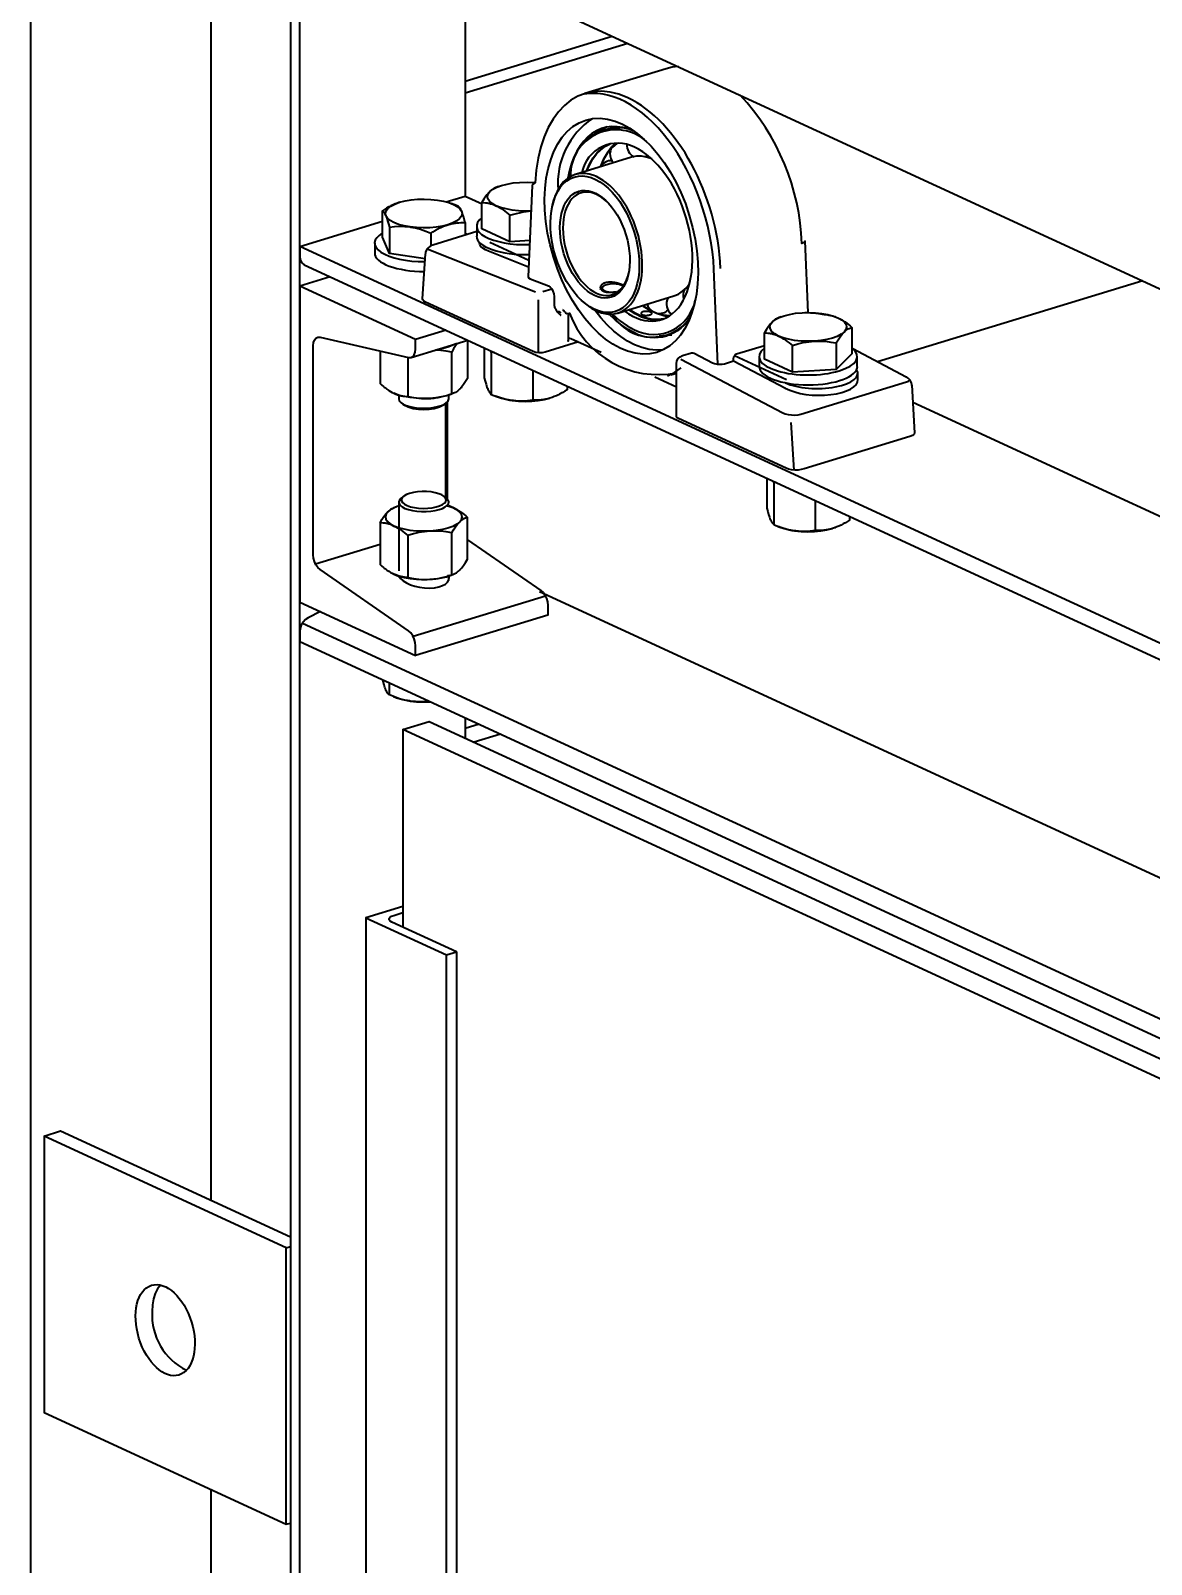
# Model space of a CAD drawing. Header units: millimetres. Extents: x -8400 to 8400, y -5940 to 5940.
# Drawn here: x 3358.5 to 3579.7, y 2320.7 to 2623.4 of the extents above; entities that cross this region are included whole.
import ezdxf

# ---------------------------------------------------------------- set-up
doc = ezdxf.new("R2010")
doc.units = ezdxf.units.MM
doc.layers.add('粗实线层', color=7, linetype='Continuous', lineweight=35)

msp = doc.modelspace()

# ---------------------------------------------------------------- linework, layer by layer
at = {"layer": '粗实线层', "linetype": 'Continuous', "lineweight": 35}
for points in [[(3358.493, 1285.787), (3358.493, 4866.968), (3391.124, 4876.938), (3444.236, 4852.438), (3440.497, 4851.295), (3444.236, 4852.438), (5462.492, 3921.43), (5515.604, 3896.93), (5482.974, 3886.961)], [(3444.236, 2019.891), (3444.236, 1271.256), (3411.605, 1261.286), (3411.605, 4842.468), (3410.313, 4843.064), (3409.946, 4843.293), (3409.764, 4843.552), (3409.781, 4843.819), (3409.997, 4844.074), (3410.394, 4844.296), (3432.959, 4853.718), (3433.439, 4854.012), (3433.607, 4854.352)], [(3409.747, 4843.663), (3409.747, 1262.481), (3409.893, 1262.163), (3410.313, 1261.883), (3411.605, 1261.286)], [(3394.038, 2803.439), (3394.038, 2392.611)], [(3442.557, 2636.556), (3902.669, 2424.31)], [(3444.236, 2635.798), (3444.236, 2590.81)], [(3444.237, 2613.507), (3473.286, 2622.382)], [(3444.237, 2611.167), (3476.345, 2620.977)], [(3444.241, 2611.168), (3476.336, 2620.974)], [(3483.954, 2615.939), (3467.899, 2611.034)], [(3486.336, 2616.361), (3485.127, 2616.22), (3483.954, 2615.939)], [(3472.237, 2604.459), (3470.235, 2603.343)], [(3468.189, 2595.725), (3468.776, 2597.116), (3469.485, 2598.346), (3470.307, 2599.399), (3471.232, 2600.261), (3472.249, 2600.922)], [(3468.289, 2595.755), (3468.827, 2597.018), (3469.466, 2598.147), (3470.201, 2599.128), (3471.023, 2599.953), (3471.925, 2600.613), (3472.896, 2601.101)], [(3474.284, 2601.245), (3473.254, 2600.393), (3472.34, 2599.317), (3471.555, 2598.032), (3470.909, 2596.555)], [(3477.107, 2598.45), (3466.002, 2595.057)], [(3473.127, 2600.429), (3472.248, 2599.267), (3471.507, 2597.962), (3470.967, 2596.713)], [(3481.07, 2598.124), (3480.041, 2598.475), (3479.029, 2598.648), (3478.047, 2598.639), (3477.106, 2598.45)], [(3450.305, 2592.493), (3449.908, 2592.306), (3449.714, 2592.187), (3449.518, 2592.047), (3449.32, 2591.885), (3449.122, 2591.7), (3449.073, 2591.651), (3449.023, 2591.6), (3448.998, 2591.574), (3448.973, 2591.547), (3448.948, 2591.521), (3448.923, 2591.494), (3448.824, 2591.383), (3448.726, 2591.267), (3448.53, 2591.02), (3448.335, 2590.755), (3447.948, 2590.176), (3447.565, 2589.54)], [(3457.402, 2587.881), (3456.085, 2587.845), (3454.772, 2587.896), (3453.502, 2588.031), (3452.314, 2588.248), (3451.244, 2588.538), (3450.325, 2588.893), (3449.584, 2589.304), (3449.044, 2589.756), (3448.722, 2590.236), (3448.627, 2590.731), (3448.761, 2591.224), (3449.122, 2591.7), (3449.698, 2592.146), (3450.471, 2592.548), (3451.419, 2592.893), (3452.511, 2593.171), (3453.715, 2593.374), (3454.995, 2593.495), (3456.553, 2593.528), (3458.096, 2593.44)], [(3450.802, 2592.682), (3450.305, 2592.493)], [(3458.094, 2593.388), (3457.642, 2593.165), (3457.473, 2592.875), (3456.689, 2574.848), (3456.783, 2574.651), (3457.069, 2574.482), (3460.688, 2573.052), (3461.028, 2572.837), (3461.337, 2572.481), (3461.584, 2572.02), (3461.743, 2571.503), (3461.798, 2570.982), (3461.798, 2569.596), (3461.8, 2569.496), (3461.806, 2569.398), (3461.816, 2569.301), (3461.83, 2569.207), (3461.846, 2569.114), (3461.866, 2569.023), (3461.878, 2568.978), (3461.89, 2568.934), (3461.903, 2568.89), (3461.916, 2568.847), (3461.979, 2568.679), (3462.05, 2568.52), (3462.131, 2568.371), (3462.22, 2568.229), (3462.268, 2568.161), (3462.317, 2568.094), (3462.367, 2568.029), (3462.419, 2567.966), (3462.526, 2567.844), (3462.637, 2567.727), (3462.751, 2567.615), (3462.867, 2567.506), (3462.926, 2567.452), (3462.985, 2567.399), (3463.014, 2567.373), (3463.044, 2567.346), (3463.059, 2567.333), (3463.074, 2567.32), (3463.089, 2567.307), (3463.103, 2567.293)], [(3431.296, 2589.557), (3430.867, 2589.415), (3430.44, 2589.253), (3430.013, 2589.07), (3429.588, 2588.868), (3429.376, 2588.759), (3429.164, 2588.647), (3429.058, 2588.589), (3428.952, 2588.53), (3428.846, 2588.47), (3428.741, 2588.41), (3428.321, 2588.158), (3427.905, 2587.894)], [(3444.248, 2585.557), (3444.077, 2586.216), (3443.904, 2586.817), (3443.817, 2587.092), (3443.73, 2587.349), (3443.642, 2587.587), (3443.553, 2587.804), (3443.649, 2587.31), (3443.514, 2586.817), (3443.153, 2586.34), (3442.577, 2585.894), (3441.804, 2585.493), (3440.857, 2585.147), (3439.764, 2584.869), (3438.56, 2584.667), (3437.28, 2584.546), (3435.963, 2584.51), (3434.65, 2584.56), (3433.38, 2584.696), (3432.193, 2584.912), (3431.122, 2585.202), (3430.203, 2585.558), (3429.463, 2585.968), (3428.923, 2586.42), (3428.6, 2586.901), (3428.505, 2587.395), (3428.639, 2587.888), (3429, 2588.365), (3429.576, 2588.811), (3430.349, 2589.212), (3431.296, 2589.557), (3432.389, 2589.835), (3433.594, 2590.038), (3434.874, 2590.159), (3436.19, 2590.195), (3437.503, 2590.144), (3438.773, 2590.009), (3439.961, 2589.793), (3441.031, 2589.503), (3441.95, 2589.147), (3442.691, 2588.737), (3443.231, 2588.285), (3443.553, 2587.804), (3443.531, 2587.855), (3443.509, 2587.904), (3443.498, 2587.929), (3443.487, 2587.953), (3443.476, 2587.977), (3443.465, 2588), (3443.421, 2588.089), (3443.377, 2588.173), (3443.289, 2588.324), (3443.202, 2588.454), (3443.029, 2588.659), (3442.859, 2588.798), (3442.012, 2589.141)], [(3430.68, 2589.347), (3430.648, 2589.334)], [(3440.497, 2589.661), (3444.236, 2590.803), (3447.579, 2589.261)], [(3442.013, 2589.141), (3441.473, 2589.347)], [(3453.085, 2581.771), (3447.565, 2584.318), (3447.565, 2589.54), (3447.903, 2589.52), (3448.245, 2589.486), (3448.331, 2589.475), (3448.418, 2589.463), (3448.503, 2589.449), (3448.589, 2589.435), (3448.762, 2589.404), (3448.935, 2589.367), (3449.281, 2589.28), (3449.627, 2589.172), (3449.976, 2589.044), (3450.325, 2588.893), (3450.675, 2588.721), (3451.027, 2588.526), (3451.071, 2588.5), (3451.115, 2588.474), (3451.159, 2588.447), (3451.203, 2588.421), (3451.291, 2588.366), (3451.378, 2588.31), (3451.552, 2588.196), (3451.726, 2588.077), (3452.07, 2587.827), (3452.411, 2587.562), (3452.749, 2587.284), (3453.085, 2586.994)], [(3461.513, 2589.087), (3461.442, 2588.76)], [(3472.299, 2589.64), (3471.254, 2590.503), (3470.182, 2591.126)], [(5429.862, 1647.928), (5429.862, 1649.826), (3411.605, 2580.833), (3427.906, 2585.814)], [(3436.346, 2578.423), (3429.295, 2579.431), (3427.905, 2582.672), (3427.905, 2587.894), (3428.077, 2587.755), (3428.249, 2587.55), (3428.336, 2587.42), (3428.424, 2587.269), (3428.511, 2587.096), (3428.6, 2586.901), (3428.622, 2586.849), (3428.644, 2586.795), (3428.656, 2586.767), (3428.667, 2586.74), (3428.678, 2586.711), (3428.688, 2586.683), (3428.733, 2586.566), (3428.777, 2586.445), (3428.864, 2586.187), (3428.951, 2585.912), (3429.124, 2585.311), (3429.295, 2584.653), (3429.295, 2579.431)], [(3429.295, 2584.653), (3430.301, 2584.769), (3431.316, 2584.822), (3431.828, 2584.821), (3432.342, 2584.801), (3432.86, 2584.759), (3433.38, 2584.696), (3433.511, 2584.676), (3433.641, 2584.656), (3433.706, 2584.645), (3433.771, 2584.634), (3433.836, 2584.622), (3433.901, 2584.61), (3434.161, 2584.559), (3434.42, 2584.504), (3434.935, 2584.377), (3435.446, 2584.231), (3436.461, 2583.887), (3437.466, 2583.484), (3437.881, 2583.748), (3438.301, 2584), (3438.407, 2584.061), (3438.513, 2584.12), (3438.619, 2584.179), (3438.724, 2584.237), (3438.936, 2584.349), (3439.148, 2584.457), (3439.574, 2584.66), (3440, 2584.843), (3440.427, 2585.006), (3440.857, 2585.147), (3441.287, 2585.268), (3441.72, 2585.368), (3441.774, 2585.378), (3441.828, 2585.389), (3441.882, 2585.399), (3441.936, 2585.409), (3442.043, 2585.428), (3442.151, 2585.446), (3442.365, 2585.477), (3442.577, 2585.503), (3443, 2585.541), (3443.42, 2585.561), (3443.835, 2585.566), (3444.248, 2585.557), (3444.248, 2583.072)], [(3457, 2582.008), (3453.085, 2581.771), (3453.085, 2586.994), (3454.148, 2587.318), (3455.221, 2587.581), (3455.761, 2587.686), (3456.305, 2587.772), (3457.255, 2587.872)], [(3446.522, 2583.767), (3437.902, 2581.134), (3437.569, 2581.012), (3437.265, 2580.84), (3436.969, 2580.601), (3436.716, 2580.305), (3436.553, 2580.027), (3436.455, 2579.723), (3436.439, 2579.583), (3436.438, 2579.439)], [(3437.466, 2583.484), (3437.466, 2580.933)], [(3444.237, 2583.456), (3444.447, 2583.326), (3444.643, 2583.193)], [(3446.522, 2584.839), (3446.522, 2582.889)], [(3411.605, 2580.833), (3411.605, 2578.936), (3411.713, 2578.203), (3412.025, 2577.617), (3412.506, 2577.242), (5429.848, 1646.656)], [(3426.4, 2581.503), (3426.4, 2579.554)], [(3436.774, 2580.384), (3437.071, 2580.236), (3458.121, 2571.917)], [(3456.772, 2576.761), (3448.867, 2579.885), (3448.233, 2580.176), (3447.726, 2580.498), (3447.358, 2580.844), (3447.134, 2581.207), (3447.059, 2581.582), (3447.059, 2581.696)], [(3456.828, 2578.057), (3449.102, 2581.621)], [(3466.639, 2562.011), (3460.036, 2559.994), (3459.456, 2559.879), (3458.802, 2559.855), (3458.175, 2559.928), (3457.669, 2560.085), (3436.43, 2569.882), (3436.11, 2570.072), (3435.917, 2570.283), (3435.86, 2570.506), (3436.406, 2579.402)], [(3417.634, 2574.876), (3411.605, 2573.035)], [(3475.458, 2573.198), (3475.403, 2573.223), (3475.323, 2573.26), (3475.238, 2573.295), (3475.148, 2573.331), (3475.054, 2573.366), (3475.006, 2573.384), (3474.956, 2573.401), (3474.906, 2573.418), (3474.855, 2573.435), (3474.75, 2573.469), (3474.643, 2573.501), (3474.533, 2573.532), (3474.42, 2573.562), (3474.391, 2573.57), (3474.362, 2573.577), (3474.333, 2573.584), (3474.304, 2573.591), (3474.245, 2573.605), (3474.186, 2573.619), (3474.068, 2573.644), (3473.948, 2573.668), (3473.827, 2573.69), (3473.704, 2573.71), (3473.643, 2573.718), (3473.581, 2573.727), (3473.519, 2573.735), (3473.457, 2573.742), (3473.333, 2573.755), (3473.21, 2573.765), (3473.088, 2573.772), (3472.966, 2573.777), (3472.846, 2573.778), (3472.726, 2573.776), (3472.666, 2573.774), (3472.607, 2573.772), (3472.549, 2573.768), (3472.491, 2573.763), (3472.378, 2573.752), (3472.267, 2573.738), (3472.159, 2573.72), (3472.054, 2573.699), (3472.002, 2573.687), (3471.952, 2573.674), (3471.927, 2573.667), (3471.902, 2573.66), (3471.877, 2573.653), (3471.853, 2573.646), (3471.758, 2573.615), (3471.668, 2573.581), (3471.582, 2573.544), (3471.501, 2573.504), (3471.424, 2573.461), (3471.352, 2573.416), (3471.284, 2573.368), (3471.223, 2573.318), (3471.167, 2573.266), (3471.117, 2573.213), (3471.072, 2573.158), (3471.032, 2573.101), (3471.023, 2573.086), (3471.015, 2573.072), (3471.007, 2573.057), (3470.999, 2573.042), (3470.984, 2573.013), (3470.971, 2572.984), (3470.949, 2572.924), (3470.934, 2572.865), (3470.924, 2572.805), (3470.921, 2572.745), (3470.921, 2572.715), (3470.923, 2572.685), (3470.927, 2572.655), (3470.932, 2572.625), (3470.946, 2572.566), (3470.966, 2572.509), (3470.993, 2572.452), (3471.025, 2572.398), (3471.063, 2572.344), (3471.107, 2572.292), (3471.131, 2572.267), (3471.157, 2572.242), (3471.184, 2572.218), (3471.213, 2572.194), (3471.273, 2572.149), (3471.339, 2572.106), (3471.41, 2572.065), (3471.487, 2572.028), (3471.568, 2571.993), (3471.653, 2571.96), (3471.743, 2571.932), (3471.837, 2571.906), (3471.933, 2571.883), (3472.035, 2571.863), (3472.061, 2571.859), (3472.087, 2571.855), (3472.114, 2571.85), (3472.14, 2571.846), (3472.194, 2571.839), (3472.248, 2571.833), (3472.359, 2571.822), (3472.471, 2571.814), (3472.586, 2571.809), (3472.703, 2571.807), (3472.762, 2571.807), (3472.822, 2571.807), (3472.883, 2571.809), (3472.944, 2571.811), (3473.065, 2571.816), (3473.187, 2571.824), (3473.31, 2571.835), (3473.433, 2571.847), (3473.556, 2571.861), (3473.68, 2571.878), (3473.711, 2571.882), (3473.742, 2571.887), (3473.773, 2571.891), (3473.804, 2571.896), (3473.865, 2571.906), (3473.925, 2571.916), (3474.115, 2571.95)], [(3475.423, 2572.976), (3475.296, 2573.063), (3475.141, 2573.144), (3474.658, 2573.309), (3474.067, 2573.413), (3473.421, 2573.447), (3472.777, 2573.408), (3472.192, 2573.299), (3471.719, 2573.13), (3471.399, 2572.916), (3471.261, 2572.677), (3471.318, 2572.433), (3471.564, 2572.206), (3471.978, 2572.016), (3472.522, 2571.881), (3473.149, 2571.812)], [(3474.361, 2567.697), (3485.466, 2571.09), (3486.351, 2571.458), (3487.171, 2572), (3487.914, 2572.709), (3488.57, 2573.575)], [(3494.139, 2557.594), (3493.354, 2576.349)], [(3578.039, 2574.06), (3525.647, 2558.053)], [(3459.579, 2571.935), (3461.341, 2572.474)], [(3467.061, 2570.37), (3467.303, 2570.139)], [(3471.445, 2572.958), (3471.137, 2572.697), (3470.975, 2572.51), (3470.921, 2572.314)], [(3458.731, 2559.859), (3458.731, 2570.308)], [(3462.377, 2568.016), (3462.761, 2568.004), (3463.159, 2567.764)], [(3464.605, 2567.647), (3464.605, 2562.169), (3464.676, 2562.527), (3464.87, 2562.722), (3465.136, 2562.704), (3471.08, 2559.962)], [(3483.356, 2560.446), (3481.984, 2560.376), (3480.574, 2560.52), (3479.137, 2560.877), (3477.687, 2561.444), (3476.313, 2562.169), (3474.95, 2563.072), (3473.61, 2564.146), (3472.304, 2565.38), (3471.042, 2566.765), (3469.835, 2568.29)], [(3482.82, 2566.325), (3481.608, 2566.305), (3480.358, 2566.503), (3479.088, 2566.916), (3477.813, 2567.539), (3476.548, 2568.365)], [(3483.455, 2566.539), (3482.378, 2566.4), (3481.263, 2566.443), (3480.119, 2566.668), (3478.962, 2567.071), (3477.801, 2567.649), (3476.649, 2568.395)], [(3479.27, 2569.196), (3480.63, 2568.333), (3481.999, 2567.706), (3483.359, 2567.325), (3484.688, 2567.195)], [(3479.403, 2569.037), (3480.382, 2568.462), (3482.22, 2567.593), (3484.089, 2567.046)], [(3510.763, 2567.77), (3511.313, 2567.792), (3511.86, 2567.793), (3512.403, 2567.772), (3512.944, 2567.733), (3514.016, 2567.599), (3515.08, 2567.404), (3515.418, 2567.384), (3515.76, 2567.35), (3515.846, 2567.339), (3515.932, 2567.327), (3516.018, 2567.313), (3516.104, 2567.299), (3516.277, 2567.267), (3516.449, 2567.231), (3516.795, 2567.143), (3517.142, 2567.036), (3517.49, 2566.908), (3517.839, 2566.757), (3518.19, 2566.585), (3518.542, 2566.39), (3518.586, 2566.364), (3518.63, 2566.338), (3518.674, 2566.311), (3518.718, 2566.284), (3518.806, 2566.23), (3518.893, 2566.174), (3519.067, 2566.06), (3519.24, 2565.941), (3519.584, 2565.691), (3519.925, 2565.426), (3520.264, 2565.148), (3520.599, 2564.857)], [(3440.472, 2564.341), (3434.444, 2562.5)], [(3506.073, 2566.768), (3505.676, 2566.581), (3505.481, 2566.461), (3505.285, 2566.321), (3505.088, 2566.159), (3504.89, 2565.975), (3504.84, 2565.926), (3504.79, 2565.875), (3504.766, 2565.849), (3504.741, 2565.822), (3504.716, 2565.795), (3504.691, 2565.768), (3504.592, 2565.657), (3504.494, 2565.541), (3504.297, 2565.295), (3504.102, 2565.03), (3503.715, 2564.451), (3503.333, 2563.814)], [(3506.57, 2566.957), (3506.073, 2566.768)], [(3517.387, 2566.948), (3517.362, 2566.957)], [(3517.485, 2561.79), (3517.869, 2562.427), (3518.256, 2563.007), (3518.451, 2563.271), (3518.647, 2563.517), (3518.844, 2563.744), (3519.043, 2563.95), (3519.092, 2563.999), (3519.142, 2564.046), (3519.167, 2564.068), (3519.191, 2564.091), (3519.216, 2564.113), (3519.241, 2564.135), (3519.34, 2564.219), (3519.438, 2564.297), (3519.635, 2564.437), (3519.83, 2564.557), (3520.216, 2564.74), (3520.599, 2564.857), (3520.599, 2559.635), (3517.485, 2556.568)], [(3433.588, 2558.92), (3444.799, 2562.346)], [(3442.403, 2561.613), (3441.695, 2561.27), (3440.857, 2560.971), (3439.907, 2560.724), (3438.868, 2560.533)], [(3444.71, 2562.318), (3444.71, 2554.81), (3444.327, 2554.174), (3443.941, 2553.594), (3443.746, 2553.33), (3443.549, 2553.083), (3443.451, 2552.967), (3443.352, 2552.856), (3443.327, 2552.829), (3443.302, 2552.802), (3443.277, 2552.776), (3443.253, 2552.75), (3443.202, 2552.699), (3443.153, 2552.649), (3442.955, 2552.465), (3442.758, 2552.303), (3442.562, 2552.163), (3442.367, 2552.044), (3441.98, 2551.861), (3441.596, 2551.743)], [(3442.764, 2561.739), (3442.757, 2561.73), (3442.561, 2561.484), (3442.366, 2561.219), (3441.979, 2560.64), (3441.596, 2560.003)], [(3482.537, 2563.225), (3485.073, 2563.426)], [(3497.234, 2558.249), (3497.218, 2558.646), (3497.288, 2559.07), (3497.515, 2559.435), (3497.837, 2559.641), (3503.333, 2561.32)], [(3508.853, 2556.046), (3503.333, 2558.592), (3503.333, 2563.814), (3503.671, 2563.795), (3504.013, 2563.761), (3504.099, 2563.75), (3504.185, 2563.738), (3504.271, 2563.724), (3504.357, 2563.71), (3504.53, 2563.678), (3504.702, 2563.642), (3505.048, 2563.554), (3505.395, 2563.447), (3505.744, 2563.319), (3506.093, 2563.168), (3506.443, 2562.996), (3506.795, 2562.801), (3506.839, 2562.775), (3506.883, 2562.749), (3506.927, 2562.722), (3506.971, 2562.695), (3507.058, 2562.641), (3507.146, 2562.585), (3507.32, 2562.471), (3507.493, 2562.352), (3507.837, 2562.102), (3508.179, 2561.837), (3508.516, 2561.559), (3508.853, 2561.268)], [(3427.443, 2560.206), (3427.443, 2553.767), (3427.782, 2553.475), (3428.123, 2553.194), (3428.209, 2553.125), (3428.295, 2553.058), (3428.382, 2552.992), (3428.467, 2552.927), (3428.64, 2552.799), (3428.812, 2552.677), (3429.159, 2552.445), (3429.506, 2552.232), (3429.854, 2552.039), (3430.203, 2551.867), (3430.554, 2551.716), (3430.905, 2551.587), (3430.949, 2551.572), (3430.994, 2551.558), (3431.038, 2551.544), (3431.081, 2551.53), (3431.169, 2551.504), (3431.256, 2551.479), (3431.431, 2551.433), (3431.604, 2551.392), (3431.948, 2551.324), (3432.289, 2551.274), (3432.627, 2551.24), (3432.963, 2551.221)], [(3432.963, 2558.94), (3432.963, 2551.221), (3434.026, 2551.025), (3435.099, 2550.892), (3435.64, 2550.852), (3436.183, 2550.832), (3436.73, 2550.833), (3437.28, 2550.855), (3437.417, 2550.864), (3437.555, 2550.874), (3437.623, 2550.88), (3437.692, 2550.886), (3437.761, 2550.892), (3437.83, 2550.899), (3438.104, 2550.929), (3438.378, 2550.965), (3438.922, 2551.051), (3439.463, 2551.156), (3440.535, 2551.419), (3441.596, 2551.743), (3441.596, 2560.003), (3440.533, 2560.199), (3439.46, 2560.332), (3438.92, 2560.372), (3438.376, 2560.392), (3438.372, 2560.392)], [(3448.027, 2560.856), (3448.027, 2554.894), (3448.198, 2554.235), (3448.371, 2553.634), (3448.458, 2553.359), (3448.545, 2553.101), (3448.633, 2552.864), (3448.722, 2552.646), (3448.744, 2552.595), (3448.766, 2552.546), (3448.777, 2552.522), (3448.788, 2552.498), (3448.799, 2552.474), (3448.81, 2552.451), (3448.854, 2552.361), (3448.898, 2552.278), (3448.986, 2552.127), (3449.073, 2551.996), (3449.246, 2551.792), (3449.416, 2551.653)], [(3449.416, 2559.913), (3449.328, 2560.262)], [(3449.944, 2559.982), (3449.416, 2559.913), (3449.416, 2551.653), (3450.423, 2551.249), (3451.438, 2550.905), (3451.95, 2550.76), (3452.464, 2550.633), (3452.981, 2550.527), (3453.502, 2550.441), (3454.772, 2550.306), (3456.085, 2550.255), (3457.402, 2550.291), (3458.682, 2550.412), (3459.886, 2550.615), (3460.979, 2550.893)], [(3486.839, 2558.607), (3506.961, 2547.996), (3507.442, 2547.799), (3508.023, 2547.656), (3508.663, 2547.576), (3509.32, 2547.565), (3509.95, 2547.624), (3510.509, 2547.749), (3531.393, 2554.129), (3531.763, 2554.27), (3532.05, 2554.441)], [(3497.427, 2559.329), (3507.688, 2554.596)], [(3502.29, 2559.114), (3502.29, 2557.164)], [(3532.39, 2553.383), (3532.4, 2553.476), (3532.401, 2553.568), (3532.342, 2553.883), (3532.212, 2554.182), (3532.063, 2554.422), (3531.887, 2554.637), (3531.685, 2554.822), (3531.462, 2554.978), (3531.395, 2555.018), (3531.326, 2555.056), (3520.765, 2560.625)], [(3521.642, 2557.164), (3521.642, 2559.114)], [(3457.587, 2556.446), (3457.587, 2550.484), (3456.583, 2550.368), (3455.568, 2550.315), (3455.057, 2550.316), (3454.541, 2550.336), (3454.283, 2550.354), (3454.023, 2550.378), (3453.958, 2550.385), (3453.893, 2550.392), (3453.828, 2550.399), (3453.762, 2550.407), (3453.632, 2550.423), (3453.502, 2550.441), (3452.057, 2550.718), (3450.802, 2551.104), (3450.263, 2551.309)], [(3484.204, 2555.332), (3485.589, 2555.986), (3486.889, 2556.855)], [(3484.864, 2555.509), (3485.972, 2555.848)], [(3521.758, 2554.556), (3521.758, 2555.834)], [(3464.37, 2553.318), (3464.37, 2552.556), (3463.954, 2552.292), (3463.534, 2552.041), (3463.429, 2551.98), (3463.323, 2551.92), (3463.217, 2551.861), (3463.111, 2551.803), (3462.899, 2551.691), (3462.687, 2551.583), (3462.262, 2551.381), (3461.836, 2551.198), (3461.408, 2551.035), (3460.979, 2550.893), (3460.548, 2550.772), (3460.116, 2550.673), (3460.062, 2550.662), (3460.007, 2550.651), (3459.953, 2550.641), (3459.899, 2550.631), (3459.792, 2550.612), (3459.685, 2550.595), (3459.471, 2550.564), (3459.258, 2550.538), (3458.835, 2550.5), (3458.416, 2550.479), (3458, 2550.474), (3457.587, 2550.484)], [(3485.972, 2553.093), (3481.684, 2555.071)], [(3441.97, 2551.857), (3441.473, 2551.667), (3440.567, 2551.373), (3439.549, 2551.135), (3438.444, 2550.961), (3437.28, 2550.855), (3435.963, 2550.819), (3434.65, 2550.87), (3433.38, 2551.005), (3432.193, 2551.221), (3431.122, 2551.512), (3430.203, 2551.867)], [(3430.656, 2551.677), (3430.68, 2551.667)], [(3431.154, 2551.502), (3431.154, 2550.765), (3431.249, 2550.404), (3431.529, 2550.058), (3431.984, 2549.738), (3432.596, 2549.458), (3433.342, 2549.228), (3434.193, 2549.057), (3435.116, 2548.952), (3436.077, 2548.917), (3437.037, 2548.952), (3437.96, 2549.057), (3438.811, 2549.228), (3439.558, 2549.458), (3440.17, 2549.738), (3440.624, 2550.057), (3440.905, 2550.404), (3441, 2550.765), (3441, 2551.502)], [(3440.365, 2549.836), (3440.365, 2531.284)], [(3440.777, 2530.905), (3440.777, 2550.216)], [(3461.595, 2551.104), (3461.627, 2551.116)], [(3620.203, 2509.631), (3532.629, 2550.028)], [(3509.164, 2536.718), (3508.619, 2546.118)], [(3503.795, 2535.131), (3503.795, 2529.169), (3503.966, 2528.51), (3504.138, 2527.909), (3504.226, 2527.633), (3504.313, 2527.376), (3504.401, 2527.139), (3504.49, 2526.921), (3504.511, 2526.871), (3504.534, 2526.821), (3504.545, 2526.796), (3504.556, 2526.773), (3504.567, 2526.749), (3504.578, 2526.726), (3504.622, 2526.636), (3504.666, 2526.552), (3504.754, 2526.401), (3504.841, 2526.271), (3505.013, 2526.067), (3505.184, 2525.928)], [(3505.184, 2534.188), (3505.095, 2534.537)], [(3505.712, 2534.256), (3505.184, 2534.188), (3505.184, 2525.928), (3506.19, 2525.524), (3507.206, 2525.18), (3507.717, 2525.035), (3508.232, 2524.908), (3508.749, 2524.802), (3509.269, 2524.716), (3510.539, 2524.581), (3511.852, 2524.53), (3513.169, 2524.566), (3514.449, 2524.687), (3515.654, 2524.89), (3516.746, 2525.168)], [(3432.026, 2531.485), (3431.576, 2531.104), (3431.281, 2530.773), (3431.157, 2530.426), (3431.21, 2530.077), (3431.436, 2529.738), (3431.828, 2529.422), (3432.372, 2529.138), (3433.049, 2528.898), (3433.833, 2528.71), (3434.698, 2528.581), (3435.611, 2528.515), (3436.542, 2528.515), (3437.456, 2528.581), (3438.32, 2528.71), (3439.105, 2528.898), (3439.781, 2529.138), (3440.325, 2529.422), (3440.717, 2529.738), (3440.943, 2530.077), (3440.996, 2530.426), (3440.872, 2530.772), (3440.578, 2531.104), (3440.127, 2531.485)], [(3427.443, 2526.31), (3427.827, 2526.947), (3428.214, 2527.527), (3428.409, 2527.791), (3428.605, 2528.037), (3428.802, 2528.264), (3429, 2528.47), (3429.05, 2528.518), (3429.1, 2528.566), (3429.124, 2528.588), (3429.149, 2528.611), (3429.174, 2528.633), (3429.199, 2528.655), (3429.298, 2528.739), (3429.396, 2528.817), (3429.593, 2528.957), (3429.788, 2529.077), (3430.184, 2529.263)], [(3431.154, 2529.619), (3430.269, 2529.283), (3429.544, 2528.896), (3429, 2528.47), (3428.639, 2527.994), (3428.505, 2527.501), (3428.6, 2527.007), (3428.923, 2526.526), (3429.463, 2526.074), (3430.203, 2525.664), (3430.554, 2525.491), (3430.905, 2525.296), (3430.949, 2525.27), (3430.994, 2525.244), (3431.038, 2525.217), (3431.081, 2525.19), (3431.169, 2525.136), (3431.256, 2525.081), (3431.431, 2524.966), (3431.604, 2524.847), (3431.948, 2524.597), (3432.289, 2524.333), (3432.627, 2524.054), (3432.963, 2523.763)], [(3430.68, 2529.453), (3430.181, 2529.262)], [(3431.154, 2530.355), (3431.154, 2516.791)], [(3440.777, 2529.674), (3441.253, 2529.531), (3441.601, 2529.403), (3441.95, 2529.253), (3442.301, 2529.08), (3442.653, 2528.885), (3442.697, 2528.859), (3442.741, 2528.833), (3442.784, 2528.806), (3442.828, 2528.78), (3442.916, 2528.725), (3443.003, 2528.67), (3443.177, 2528.555), (3443.351, 2528.436), (3443.694, 2528.186), (3444.036, 2527.922), (3444.374, 2527.643), (3444.71, 2527.352)], [(3441.596, 2524.285), (3441.979, 2524.922), (3442.366, 2525.501), (3442.561, 2525.765), (3442.757, 2526.012), (3442.856, 2526.128), (3442.955, 2526.239), (3442.979, 2526.266), (3443.004, 2526.293), (3443.029, 2526.319), (3443.054, 2526.345), (3443.103, 2526.396), (3443.153, 2526.446), (3443.514, 2526.923), (3443.649, 2527.415), (3443.553, 2527.91), (3443.231, 2528.39), (3442.691, 2528.842), (3441.95, 2529.253), (3441.497, 2529.443), (3441, 2529.619)], [(3441.497, 2529.443), (3441.473, 2529.453)], [(3513.355, 2530.721), (3513.355, 2524.759), (3512.351, 2524.643), (3511.336, 2524.59), (3510.824, 2524.591), (3510.309, 2524.611), (3510.05, 2524.629), (3509.79, 2524.653), (3509.726, 2524.66), (3509.661, 2524.667), (3509.595, 2524.674), (3509.53, 2524.682), (3509.4, 2524.698), (3509.269, 2524.716), (3507.825, 2524.993), (3506.57, 2525.378), (3506.03, 2525.584)], [(3441.596, 2516.024), (3441.596, 2524.285), (3440.533, 2524.481), (3439.46, 2524.614), (3438.92, 2524.654), (3438.376, 2524.674), (3437.829, 2524.673), (3437.28, 2524.651), (3437.142, 2524.642), (3437.005, 2524.632), (3436.936, 2524.626), (3436.867, 2524.62), (3436.798, 2524.614), (3436.729, 2524.607), (3436.455, 2524.577), (3436.181, 2524.541), (3435.637, 2524.455), (3435.097, 2524.35), (3434.024, 2524.087), (3432.963, 2523.763), (3432.963, 2515.503), (3434.026, 2515.307), (3435.099, 2515.174), (3435.64, 2515.134), (3436.183, 2515.114), (3436.73, 2515.114), (3437.28, 2515.137), (3437.417, 2515.146), (3437.555, 2515.156), (3437.623, 2515.162), (3437.692, 2515.168), (3437.761, 2515.174), (3437.83, 2515.181), (3438.104, 2515.211), (3438.378, 2515.247), (3438.922, 2515.333), (3439.463, 2515.438), (3440.535, 2515.701), (3441.596, 2516.024), (3441.98, 2516.142), (3442.367, 2516.325), (3442.562, 2516.445), (3442.758, 2516.585), (3442.955, 2516.747), (3443.153, 2516.931), (3443.202, 2516.981), (3443.253, 2517.032), (3443.277, 2517.058), (3443.302, 2517.084), (3443.327, 2517.111), (3443.352, 2517.138), (3443.451, 2517.249), (3443.549, 2517.365), (3443.746, 2517.612), (3443.941, 2517.876), (3444.327, 2518.455), (3444.71, 2519.092), (3444.71, 2527.352), (3444.326, 2527.235), (3443.939, 2527.052), (3443.745, 2526.932), (3443.549, 2526.792), (3443.352, 2526.63), (3443.153, 2526.446), (3442.577, 2526), (3441.804, 2525.598), (3440.857, 2525.253), (3439.764, 2524.975), (3438.56, 2524.772), (3437.28, 2524.651), (3435.963, 2524.615), (3434.65, 2524.666), (3433.38, 2524.801), (3432.193, 2525.018), (3431.122, 2525.308), (3430.203, 2525.664), (3429.854, 2525.814), (3429.506, 2525.942), (3429.159, 2526.05), (3428.812, 2526.137), (3428.64, 2526.173), (3428.467, 2526.205), (3428.382, 2526.22), (3428.295, 2526.233), (3428.209, 2526.245), (3428.123, 2526.256), (3427.782, 2526.29), (3427.443, 2526.31), (3427.443, 2518.049), (3427.782, 2517.756), (3428.123, 2517.475), (3428.209, 2517.407), (3428.295, 2517.34), (3428.382, 2517.274), (3428.467, 2517.209), (3428.64, 2517.081), (3428.812, 2516.958), (3429.159, 2516.727), (3429.506, 2516.514), (3429.854, 2516.321), (3430.203, 2516.149)], [(3520.137, 2527.592), (3520.137, 2526.831), (3519.722, 2526.567), (3519.302, 2526.316), (3519.196, 2526.255), (3519.091, 2526.195), (3518.985, 2526.136), (3518.879, 2526.078), (3518.667, 2525.966), (3518.455, 2525.858), (3518.03, 2525.656), (3517.603, 2525.473), (3517.175, 2525.31), (3516.746, 2525.168), (3516.315, 2525.047), (3515.884, 2524.948), (3515.829, 2524.937), (3515.775, 2524.926), (3515.721, 2524.916), (3515.667, 2524.906), (3515.56, 2524.887), (3515.452, 2524.87), (3515.238, 2524.838), (3515.025, 2524.812), (3514.602, 2524.774), (3514.183, 2524.754), (3513.768, 2524.749), (3513.355, 2524.759)], [(3517.362, 2525.378), (3517.395, 2525.391)], [(3427.444, 2522.026), (3414.722, 2518.139)], [(3444.71, 2522.963), (3459.203, 2512.917), (3459.632, 2512.525), (3460.008, 2511.99), (3460.3, 2511.354), (3460.484, 2510.668), (3460.548, 2509.985), (3460.548, 2508.085), (3434.444, 2500.109)], [(3432.963, 2515.503), (3432.627, 2515.522), (3432.289, 2515.556), (3431.948, 2515.606), (3431.604, 2515.673), (3431.431, 2515.714), (3431.256, 2515.76), (3431.169, 2515.785), (3431.081, 2515.812), (3431.038, 2515.825), (3430.994, 2515.839), (3430.949, 2515.854), (3430.905, 2515.869), (3430.554, 2515.998), (3430.203, 2516.149), (3431.122, 2515.793), (3432.193, 2515.503), (3433.38, 2515.287), (3434.65, 2515.152), (3435.963, 2515.101), (3437.28, 2515.137), (3438.444, 2515.243), (3439.549, 2515.417), (3440.567, 2515.654), (3441.473, 2515.949), (3441.97, 2516.139)], [(3430.656, 2515.958), (3430.68, 2515.949)], [(3441, 2514.91), (3441, 2515.783)], [(3460.087, 2511.844), (3433.982, 2503.868)], [(3458.919, 2512.749), (4426.231, 2066.534)], [(3415.693, 2508.759), (3413.26, 2507.561), (3412.732, 2507.206), (3412.27, 2506.703), (3411.911, 2506.092), (3411.683, 2505.421), (3411.605, 2504.743), (3411.605, 2502.846), (5429.862, 1571.839), (5429.862, 1573.736)], [(3412.133, 2506.502), (5430.389, 1575.495)], [(3429.295, 2492.322), (3429.124, 2492.462), (3428.951, 2492.666), (3428.864, 2492.797), (3428.776, 2492.948), (3428.688, 2493.12), (3428.6, 2493.316), (3428.578, 2493.368), (3428.556, 2493.422), (3428.545, 2493.449), (3428.534, 2493.477), (3428.523, 2493.505), (3428.511, 2493.533), (3428.467, 2493.65), (3428.424, 2493.772), (3428.336, 2494.029), (3428.249, 2494.305), (3427.976, 2495.285)], [(3437.057, 2491.099), (3435.444, 2490.984), (3434.932, 2490.985), (3434.418, 2491.006), (3433.901, 2491.047), (3433.38, 2491.111), (3433.25, 2491.13), (3433.12, 2491.151), (3433.055, 2491.162), (3432.99, 2491.173), (3432.924, 2491.184), (3432.859, 2491.196), (3432.599, 2491.247), (3432.341, 2491.303), (3431.826, 2491.43), (3431.314, 2491.576), (3430.299, 2491.919), (3429.295, 2492.322), (3429.295, 2494.686)], [(3430.139, 2491.979), (3430.68, 2491.773), (3431.935, 2491.387), (3433.38, 2491.111), (3434.676, 2490.973), (3436.017, 2490.925), (3437.36, 2490.966)], [(3902.669, 2268.335), (3431.926, 2485.485), (3437.148, 2487.08), (3901.648, 2272.809)], [(3444.236, 2487.795), (3444.236, 2483.822)], [(3446.994, 2486.528), (3444.236, 2485.685)], [(3431.926, 2485.485), (3431.926, 2446.491)], [(3451.243, 2484.568), (3446.05, 2482.981)], [(3431.926, 2450.564), (3424.658, 2448.343), (3440.591, 2440.993), (3442.549, 2441.591), (3429.802, 2447.471), (3429.456, 2447.682), (3429.268, 2447.919), (3429.249, 2448.166), (3429.401, 2448.407), (3429.714, 2448.625), (3430.167, 2448.805), (3431.926, 2449.342)], [(3424.658, 2448.343), (3424.658, 2175.387), (3440.591, 2168.037), (3440.591, 2440.993)], [(3442.549, 2441.591), (3442.549, 2168.635), (3440.591, 2168.037)], [(3361.149, 2405.241), (3364.412, 2406.237), (3409.747, 2385.325)], [(3408.95, 2383.19), (3409.747, 2383.434)], [(3394.038, 2335.48), (3394.038, 1291.453)], [(3408.95, 2328.599), (3409.747, 2328.843)]]:
    msp.add_lwpolyline(points, dxfattribs=at)
for points in [[(3511.934, 2567.79), (3511.345, 2581.883), (3511.187, 2581.634), (3510.724, 2581.421, 0.180253), (3498.536, 2610.734)], [(3463.452, 2568.398), (3463.466, 2568.392), (3463.523, 2568.359), (3463.613, 2568.292), (3463.729, 2568.183), (3463.855, 2568.038), (3463.959, 2567.898), (3464.069, 2567.731), (3464.338, 2567.622), (3464.835, 2567.706, 0.3684453), (3485.972, 2555.921)], [(3488.812, 2567.197, -0.4183534), (3477.687, 2563.783), (3476.411, 2564.46), (3475.146, 2565.308), (3473.904, 2566.32), (3472.696, 2567.485)], [(3473.31, 2567.498), (3474.737, 2566.23), (3476.203, 2565.185), (3477.687, 2564.377, 0.4970756), (3489.665, 2570.215)], [(3482.067, 2567.682, 0.1260762), (3483.319, 2567.739, 0.1104367), (3484.277, 2568.283)], [(3532.412, 2553.448), (3532.957, 2544.054), (3532.858, 2543.77), (3532.539, 2543.51), (3532.029, 2543.299), (3511.145, 2536.918), (3510.584, 2536.788), (3509.952, 2536.718), (3509.292, 2536.711), (3508.65, 2536.769), (3508.069, 2536.887), (3507.588, 2537.058), (3486.35, 2546.855), (3486.069, 2547.042), (3485.972, 2547.254), (3485.972, 2557.703, -0.3298032), (3487.163, 2559.313), (3488.925, 2559.851), (3489.187, 2559.871), (3489.464, 2559.778), (3493.083, 2557.869), (3493.477, 2557.715), (3493.96, 2557.614), (3494.485, 2557.578), (3495, 2557.61), (3495.455, 2557.705), (3497.234, 2558.249), (3507.453, 2552.859)], [(3431.576, 2550.016), (3432.026, 2549.635, 0.2450603), (3440.127, 2549.635), (3440.578, 2550.016)], [(3384.114, 2375.82), (3383.542, 2375.069), (3383.081, 2374.15), (3382.745, 2373.083), (3382.539, 2371.894), (3382.47, 2370.612, 0.3016938), (3389.248, 2359.018)]]:
    msp.add_lwpolyline(points, format="xyb", dxfattribs=at)
for points in [[(3415.606, 2562.923), (3433.099, 2558.909), (3433.528, 2558.904), (3433.903, 2559.093), (3434.196, 2559.46), (3434.38, 2559.975), (3434.444, 2560.599), (3434.444, 2562.5), (3411.605, 2573.035), (3411.605, 2510.645), (3434.444, 2500.109), (3434.444, 2502.01), (3434.38, 2502.692), (3434.196, 2503.378), (3433.903, 2504.014), (3433.528, 2504.549), (3433.099, 2504.941), (3415.606, 2517.066), (3415.177, 2517.458), (3414.801, 2517.993), (3414.509, 2518.629), (3414.325, 2519.315), (3414.261, 2519.997), (3414.261, 2561.232), (3414.325, 2561.856), (3414.509, 2562.371), (3414.801, 2562.738), (3415.177, 2562.927)], [(3479.221, 2567.371), (3479.29, 2567.343), (3479.365, 2567.318), (3479.406, 2567.306), (3479.448, 2567.296), (3479.47, 2567.291), (3479.492, 2567.286), (3479.514, 2567.282), (3479.537, 2567.277), (3479.63, 2567.263), (3479.726, 2567.252), (3479.751, 2567.25), (3479.776, 2567.248), (3479.801, 2567.246), (3479.827, 2567.245), (3479.878, 2567.243), (3479.929, 2567.242), (3480.031, 2567.243), (3480.134, 2567.247), (3480.161, 2567.249), (3480.186, 2567.251), (3480.212, 2567.253), (3480.237, 2567.255), (3480.287, 2567.26), (3480.337, 2567.266), (3480.386, 2567.273), (3480.434, 2567.281), (3480.458, 2567.285), (3480.482, 2567.29), (3480.505, 2567.294), (3480.528, 2567.299), (3480.617, 2567.32), (3480.699, 2567.343), (3480.739, 2567.355), (3480.777, 2567.368), (3480.794, 2567.375), (3480.812, 2567.382), (3480.83, 2567.389), (3480.846, 2567.396), (3480.908, 2567.426), (3480.961, 2567.457), (3480.973, 2567.465), (3480.985, 2567.474), (3480.996, 2567.482), (3481.006, 2567.49), (3481.025, 2567.507), (3481.041, 2567.524), (3481.067, 2567.559), (3481.082, 2567.594), (3481.086, 2567.612), (3481.088, 2567.63), (3481.087, 2567.648), (3481.083, 2567.666), (3481.077, 2567.684), (3481.069, 2567.702), (3481.058, 2567.72), (3481.044, 2567.738), (3481.01, 2567.772), (3480.966, 2567.806), (3480.954, 2567.814), (3480.941, 2567.822), (3480.928, 2567.831), (3480.914, 2567.839), (3480.884, 2567.854), (3480.852, 2567.87), (3480.783, 2567.899), (3480.707, 2567.926), (3480.687, 2567.932), (3480.666, 2567.938), (3480.645, 2567.944), (3480.624, 2567.95), (3480.581, 2567.962), (3480.536, 2567.972), (3480.491, 2567.982), (3480.443, 2567.991), (3480.419, 2567.995), (3480.395, 2567.999), (3480.371, 2568.003), (3480.346, 2568.007), (3480.246, 2568.019), (3480.144, 2568.028), (3480.093, 2568.03), (3480.041, 2568.032), (3480.015, 2568.033), (3479.99, 2568.033), (3479.964, 2568.033), (3479.938, 2568.033), (3479.836, 2568.03), (3479.736, 2568.023), (3479.711, 2568.021), (3479.687, 2568.018), (3479.662, 2568.015), (3479.639, 2568.012), (3479.591, 2568.005), (3479.545, 2567.997), (3479.457, 2567.978), (3479.373, 2567.955), (3479.353, 2567.949), (3479.334, 2567.943), (3479.315, 2567.936), (3479.296, 2567.929), (3479.26, 2567.915), (3479.227, 2567.9), (3479.195, 2567.884), (3479.165, 2567.868), (3479.136, 2567.851), (3479.111, 2567.833), (3479.066, 2567.796), (3479.031, 2567.757), (3479.017, 2567.737), (3479.006, 2567.717), (3478.996, 2567.696), (3478.99, 2567.676), (3478.985, 2567.634), (3478.989, 2567.593), (3478.992, 2567.583), (3478.995, 2567.572), (3478.999, 2567.562), (3479.003, 2567.552), (3479.015, 2567.532), (3479.028, 2567.512), (3479.044, 2567.493), (3479.062, 2567.474), (3479.072, 2567.465), (3479.083, 2567.455), (3479.094, 2567.447), (3479.106, 2567.437), (3479.159, 2567.403)], [(3519.043, 2563.95), (3518.467, 2563.505), (3517.694, 2563.103), (3516.746, 2562.758), (3515.654, 2562.48), (3514.449, 2562.277), (3513.169, 2562.156), (3511.852, 2562.12), (3510.539, 2562.171), (3509.269, 2562.306), (3508.082, 2562.522), (3507.012, 2562.813), (3506.093, 2563.168), (3505.352, 2563.578), (3504.812, 2564.031), (3504.49, 2564.511), (3504.394, 2565.005), (3504.529, 2565.499), (3504.89, 2565.975), (3505.465, 2566.421), (3506.239, 2566.823), (3507.186, 2567.168), (3508.279, 2567.446), (3509.483, 2567.649), (3510.763, 2567.77), (3512.08, 2567.805), (3513.393, 2567.755), (3514.663, 2567.619), (3515.85, 2567.403), (3516.92, 2567.113), (3517.839, 2566.757), (3518.58, 2566.347), (3519.12, 2565.895), (3519.443, 2565.414), (3519.538, 2564.92), (3519.403, 2564.427)], [(3513.169, 2562.156), (3513.307, 2562.164), (3513.444, 2562.17), (3513.513, 2562.173), (3513.582, 2562.175), (3513.651, 2562.177), (3513.72, 2562.178), (3513.994, 2562.181), (3514.267, 2562.179), (3514.812, 2562.159), (3515.352, 2562.119), (3516.425, 2561.985), (3517.485, 2561.79), (3517.485, 2556.568), (3508.853, 2556.046), (3508.853, 2561.268), (3509.916, 2561.593), (3510.989, 2561.856), (3511.529, 2561.961), (3512.072, 2562.046), (3512.619, 2562.112)], [(3433.28, 2532.102), (3432.646, 2531.864), (3432.151, 2531.583), (3431.819, 2531.271), (3431.659, 2530.939), (3431.681, 2530.603), (3431.883, 2530.275), (3432.256, 2529.969), (3432.786, 2529.698), (3433.451, 2529.472), (3434.223, 2529.301), (3435.071, 2529.192), (3435.96, 2529.149), (3436.854, 2529.174), (3437.716, 2529.266), (3438.511, 2529.422), (3439.206, 2529.634), (3439.773, 2529.895), (3440.189, 2530.193), (3440.437, 2530.517), (3440.506, 2530.852), (3440.393, 2531.186), (3440.104, 2531.504), (3439.65, 2531.795), (3439.05, 2532.045), (3438.327, 2532.244), (3437.513, 2532.385), (3436.641, 2532.461), (3435.745, 2532.47), (3434.862, 2532.411), (3434.029, 2532.286)], [(3408.95, 2383.19), (3361.149, 2405.241), (3361.149, 2350.65), (3408.95, 2328.599)]]:
    msp.add_lwpolyline(points, close=True, dxfattribs=at)
for centre, radius, start, end in [((3477.94, 2593.265), 15.409, 123.61967, 184.56542), ((3474.48, 2594.736), 9.524, 72.79475, 180.82653), ((3474.03, 2594.857), 9.014, 47.6795, 181.4083), ((3474.382, 2594.024), 7.215, 62.73705, 168.55455), ((3475.352, 2599.116), 2.524, 130.23846, 224.11783), ((3478.669, 2600.84), 2.525, 176.50602, 244.21316), ((3473.136, 2595.268), 2.524, 88.46628, 148.75432), ((3478.667, 2600.843), 2.528, 294.77305, 307.95098), ((3489.795, 2571.241), 2.495, 120.63665, 124.58784), ((3486.494, 2569.491), 2.524, 150.53413, 234.40802), ((3486.498, 2569.504), 2.511, 69.68226, 76.19642), ((3489.811, 2571.215), 2.524, 153.88433, 198.61508), ((3481.186, 2572.167), 9.219, 210.47897, 323.87987), ((3482.581, 2570.153), 2.525, 195.78152, 236.41701)]:
    msp.add_arc(centre, radius, start, end, dxfattribs=at)
for centre, major_axis, ratio, start_param, end_param in [((3476.382, 2583.271), (-8.483, 27.763), 0.5850194, 4.2936671, 7.3101829), ((3475.073, 2582.865), (-8.478, 27.769), 0.5851083, 4.3025383, 6.2430042), ((3477.689, 2583.66), (-6.272, 20.532), 0.5848883, 5.8006725, 7.1415176), ((3477.687, 2583.67), (-5.285, 17.301), 0.5850304, 2.4828009, 5.8019601), ((3470.183, 2581.375), (-4.181, 13.683), 0.5850097, 5.8019114, 7.0889978), ((3470.182, 2581.377), (-4.181, 13.683), 0.5850378, 2.3358518, 5.8018555), ((3470.182, 2581.377), (-3.073, 10.06), 0.5850556, 5.8018915, 10.2305776), ((3456.202, 2584.84), (9.692, 0.001), 0.3754019, 2.6731075, 4.7913504), ((3436.077, 2581.504), (9.699, 0), 0.3753928, 2.5764462, 4.7366431), ((3456.201, 2582.89), (9.699, 0.001), 0.3754197, 3.1416126, 4.7825098), ((3436.066, 2579.551), (-9.674, 0.003), 0.3755082, 0.0000785, 1.584006), ((3511.966, 2559.114), (9.685, 0), 0.3754175, 2.6730056, 6.7516608), ((3511.966, 2557.164), (9.694, 0), 0.3754487, 3.1416828, 6.2829491), ((3513.7, 2555.835), (-8.054, 0.001), 0.3755037, 0.6837465, 3.388452), ((3513.703, 2554.767), (-8.082, 0.254), 0.4072845, 0.6954648, 3.1547067), ((3436.077, 2515.912), (-5.027, 0.608), 0.4835582, 0.2929565, 3.4235955)]:
    msp.add_ellipse(centre, major_axis=major_axis, ratio=ratio, start_param=start_param, end_param=end_param, dxfattribs=at)
for centre, major_axis, ratio in [((3475.076, 2582.873), (-7.007, 22.934), 0.5850538), ((3469.855, 2581.277), (-4.058, 13.28), 0.5850333), ((3469.855, 2581.277), (-3.195, 10.457), 0.5850762), ((3385.049, 2366.92), (-2.705, 8.852), 0.5850452)]:
    msp.add_ellipse(centre, major_axis=major_axis, ratio=ratio, dxfattribs=at)

doc.saveas('drawing.dxf')
